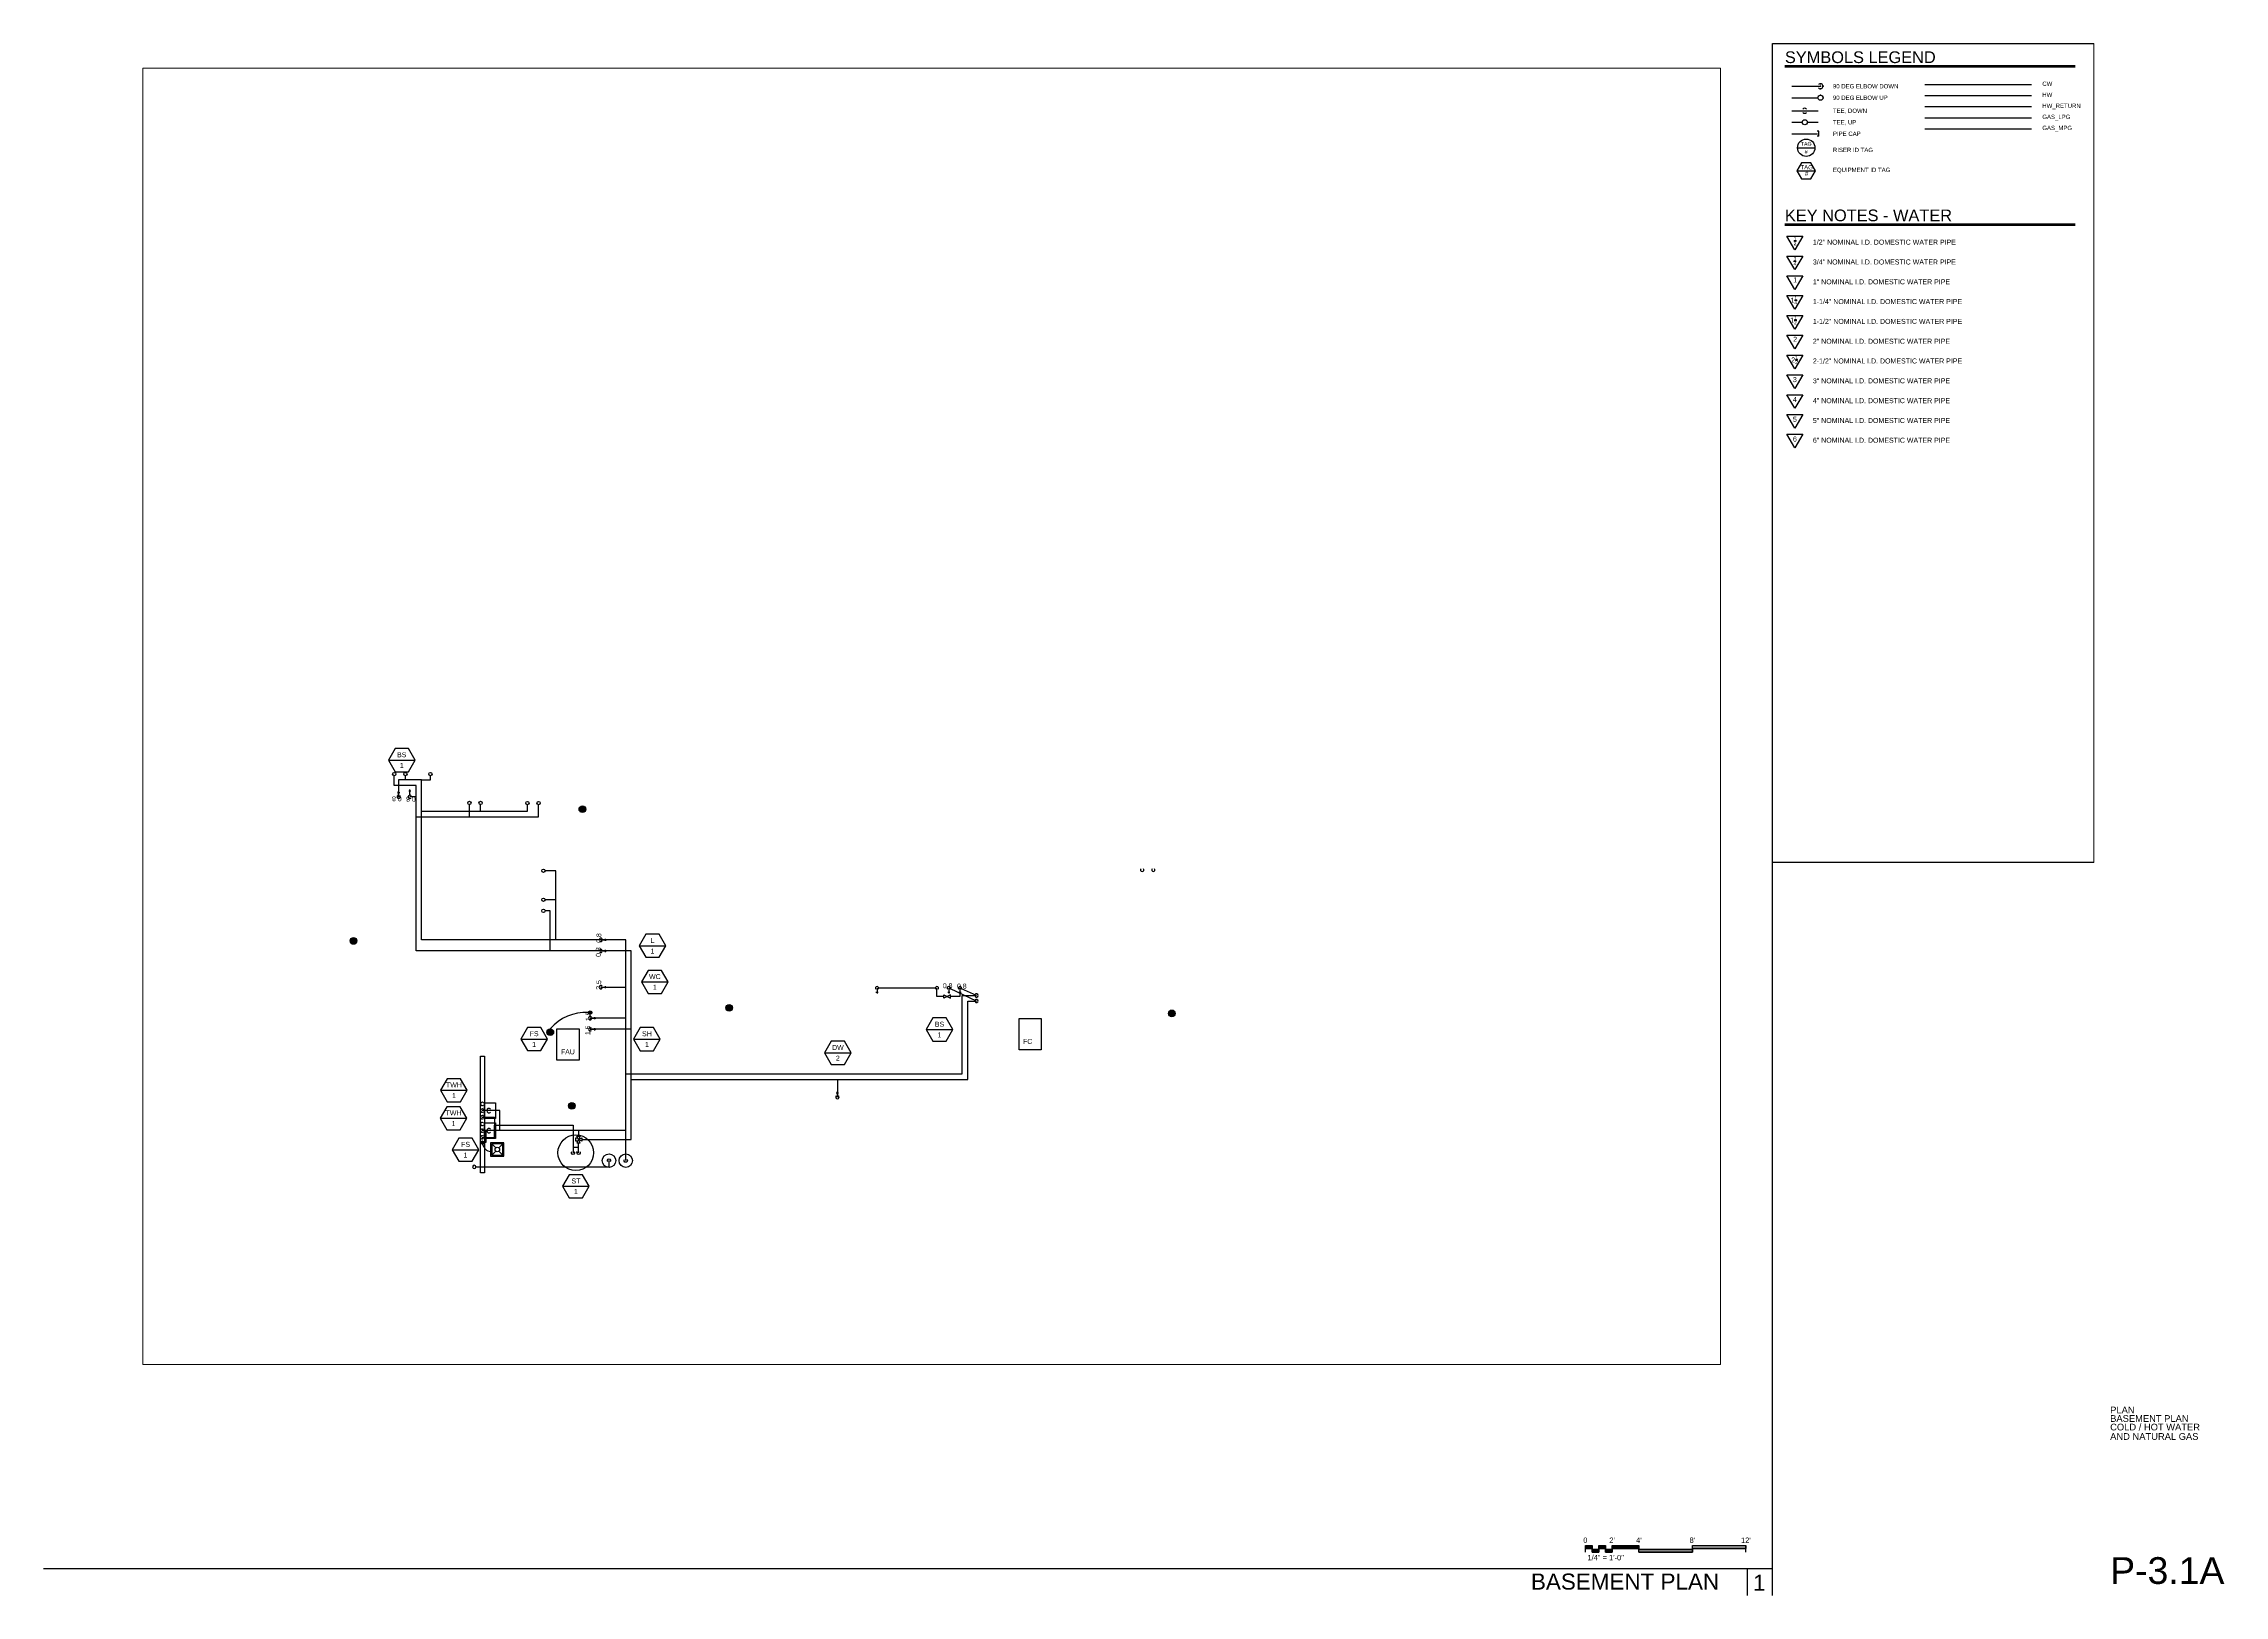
# Paper-space layout 'P-3.1A' of a CAD drawing. Extents: x 0.5 to 41.3, y 0.5 to 29.5.
# The model-space entities are those that its viewports show. They can reach past a viewport. Long polylines and large blocks are cut down to what shows.
import ezdxf
from ezdxf.enums import TextEntityAlignment as Align

# ---------------------------------------------------------------- set-up
doc = ezdxf.new("R2010")
doc.units = 0
doc.header["$LTSCALE"] = 24
doc.header["$MEASUREMENT"] = 0
doc.linetypes.add('Vent', pattern=[0.1875, 0.125, -0.0625])
doc.layers.get('0').update_dxf_attribs({"color": 8})
for name, color, linetype, plot in [('cloud_cw', 190, 'Continuous', False), ('GEC_NO PLOT', 7, 'Continuous', False), ('GEC_VIEWPORT', 7, 'Continuous', False)]:
    doc.layers.add(name, color=color, linetype=linetype, plot=plot)
for name, color, linetype in [('GEC_BORDER', 2, 'Continuous'), ('GEC_DESCRIPTION_TITLE', 3, 'Continuous'), ('GEC_LEGEND', 2, 'Continuous'), ('PLUM-4TEXT', 2, 'Continuous'), ('PLUM-CW', 3, 'Cold_Water_Flow'), ('PLUM-DIM-CW-TEXT', 2, 'Continuous'), ('PLUM-EQUIP', 5, 'Continuous'), ('PLUM-GAS_LP', 151, 'Gas_LP'), ('PLUM-GAS_MP', 151, 'Gas_MP'), ('PLUM-GAS_VENT', 151, 'Vent'), ('PLUM-HW', 2, 'Hot_Water_Flow'), ('PLUM-HW_RETURN', 7, 'Hot_Water_Return_Flow'), ('PLUM-KEYNOTE-CW', 2, 'Cold_Water_Flow'), ('PLUM_SYMBOLS', 3, 'Continuous'), ('PLUM_TEXT', 2, 'Continuous')]:
    doc.layers.add(name, color=color, linetype=linetype)
doc.layers.get('0').freeze()
doc.styles.add('A2', font='arial.ttf', dxfattribs={"height": 4.5})
doc.styles.add('ARC-TEXT', font='arial.ttf', dxfattribs={"width": 0.86, "height": 4.5})
doc.styles.add('ARC-TITLE', font='arial.ttf', dxfattribs={"width": 1.00018})
doc.styles.add('Arial', font='arial.ttf')
doc.styles.add('rpm', font='arial.ttf', dxfattribs={"width": 0.85, "height": 0.09375})
doc.styles.add('shbd-text', font='arial.ttf')
doc.styles.get("Standard").update_dxf_attribs({"font": 'arial.ttf'})
doc.styles.add('TITLE1', font='arial.ttf')
doc.linetypes.add('Cold_Water_Flow', pattern='A,0.875,-0.125,0,-0.125,0.875,-0.125,["CW",Standard,S=0.1,R=0,X=-0.12585,Y=-0.05],-0.1,0.875,[1,GEC_FlowArrow.shx,S=0.0625,R=0,X=0,Y=0],0.5', length=3.6)
doc.linetypes.add('Gas_LP', pattern='A,3.2,-0.25,["G",Standard,S=0.1,R=0,X=-0.12585,Y=-0.05],-0.065', length=3.515)
doc.linetypes.add('Gas_MP', pattern='A,3,-0.25,["MPG",Standard,S=0.1,R=0,X=-0.125,Y=-0.05],-0.2665', length=3.5165)
doc.linetypes.add('Hot_Water_Flow', pattern='A,0.8125,-0.125,0,-0.125,0,-0.125,0.875,-0.125,["HW",Standard,S=0.1,R=0,X=-0.12585,Y=-0.05],-0.1,0.875,[1,GEC_FlowArrow.shx,S=0.0625,R=0,X=0,Y=0],0.5', length=3.6625)
doc.linetypes.add('Hot_Water_Return_Flow', pattern='A,0.75,-0.125,0,-0.125,0,-0.125,0,-0.125,0.875,["HWR",Standard,S=0.1,R=0,X=-0.12585,Y=-0.05],0.875,[1,GEC_FlowArrow.shx,S=0.0625,R=0,X=0,Y=0],0.5', length=3.5)

# ---------------------------------------------------------------- blocks, each defined once
blk = doc.blocks.new('*U146')
at = {"linetype": 'Continuous'}
for points in [[(-1.5, 0), (-1.5, 0.125)], [(-1.5, 0.125), (-1.375, 0.125)], [(-1.5, 0.071), (-1.375, 0.071)], [(-1.375, 0), (-1.375, 0.125)], [(-1.25, 0.054), (-1.375, 0.054)], [(-1.375, 0), (-1.25, 0)], [(-1.25, 0), (-1.25, 0.125)], [(-1.25, 0.125), (-1.125, 0.125)], [(-1.25, 0.071), (-1.125, 0.071)], [(-1.125, 0), (-1.125, 0.125)], [(-1, 0.054), (-1.125, 0.054)], [(-1.125, 0), (-1, 0)], [(-1, 0), (-1, 0.125)], [(-1, 0.125), (-0.5, 0.125)], [(-1, 0.071), (-0.5, 0.071)], [(-0.5, 0), (-0.5, 0.125)], [(0.5, 0.054), (-0.5, 0.054)], [(-0.5, 0), (0.5, 0)], [(0.5, 0), (0.5, 0.125)], [(0.5, 0.125), (1.5, 0.125)], [(0.5, 0.071), (1.5, 0.071)], [(1.5, 0), (1.5, 0.125)]]:
    blk.add_lwpolyline(points, dxfattribs=at)
for points in [[(-1.5, 0.125), (-1.375, 0.125), (-1.375, 0.071), (-1.5, 0.071)], [(-1.375, 0.054), (-1.25, 0.054), (-1.25, 0), (-1.375, 0)], [(-1.25, 0.125), (-1.125, 0.125), (-1.125, 0.071), (-1.25, 0.071)], [(-1.125, 0.054), (-1, 0.054), (-1, 0), (-1.125, 0)], [(-1, 0.125), (-0.5, 0.125), (-0.5, 0.071), (-1, 0.071)], [(-0.5, 0.054), (0.5, 0.054), (0.5, 0), (-0.5, 0)], [(0.5, 0.125), (1.5, 0.125), (1.5, 0.071), (0.5, 0.071)]]:
    blk.add_lwpolyline(points, close=True, dxfattribs=at)
for points in [[(-1.5, 0.125), (-1.375, 0.125), (-1.5, 0.071), (-1.375, 0.071)], [(-1.375, 0.054), (-1.25, 0.054), (-1.375, 0), (-1.25, 0)], [(-1.25, 0.125), (-1.125, 0.125), (-1.25, 0.071), (-1.125, 0.071)], [(-1.125, 0.054), (-1, 0.054), (-1.125, 0), (-1, 0)], [(-1, 0.125), (-0.5, 0.125), (-1, 0.071), (-0.5, 0.071)], [(-0.5, 0.054), (0.5, 0.054), (-0.5, 0), (0.5, 0)], [(0.5, 0.125), (1.5, 0.125), (0.5, 0.071), (1.5, 0.071)]]:
    blk.add_solid(points)
at = {"linetype": 'Continuous', "style": 'A2'}
for s, p in [('0', (-1.5, 0.175)), ("2'", (-1, 0.175)), ("4'", (-0.5, 0.175)), ("8'", (0.5, 0.175)), ("12'", (1.5, 0.175))]:
    blk.add_text(s, height=0.1, dxfattribs=at).set_placement(p, align=Align.CENTER)
blk.add_text(' 1/4" = 1\'-0"', height=0.1, dxfattribs=at).set_placement((-1.5, -0.05), align=Align.TOP_LEFT)
blk = doc.blocks.new('SHEET-NO.')
at = {"color": 2, "linetype": 'Continuous', "style": 'A2'}
for tag, p in [('SHT_NAME_1', (39.131, 3.825)), ('SHT_NAME_2', (39.131, 3.665)), ('SHT_NAME_3', (39.131, 3.505)), ('SHT_NAME_4', (39.131, 3.329)), ('SHT_NAME_5', (39.131, 3.153)), ('ENGINEER', (40.24, 1.894)), ('DRAFTER', (40.24, 1.636))]:
    blk.add_attdef(tag, p, '', height=0.125, dxfattribs=at)
at = {"color": 3, "linetype": 'Continuous', "ltscale": 12, "style": 'shbd-text'}
blk.add_attdef('SHT-NO.', (39.131, 0.636), '', height=0.5, dxfattribs=at)
blk = doc.blocks.new('*U229')
at = {"linetype": 'Continuous'}
blk.add_arc((0, 0), 1.5, 221.8103, 138.1897, dxfattribs=at)
blk = doc.blocks.new('*U228')
at = {"linetype": 'Continuous'}
blk.add_circle((0, 0), 1.5, dxfattribs=at)
blk = doc.blocks.new('*U207')
at = {"linetype": 'Continuous'}
for start, end in [(41.8103, 138.1897), (221.8103, 318.1897)]:
    blk.add_arc((0, 0), 1.5, start, end, dxfattribs=at)
blk = doc.blocks.new('*U208')
at = {"linetype": 'Continuous'}
for p, q in [((0, 0), (5, 0)), ((5.7, 1.5), (4.7, 1.5)), ((5.7, -1.5), (5.7, 1.5)), ((5.7, -1.5), (4.7, -1.5))]:
    blk.add_line(p, q, dxfattribs=at)
blk = doc.blocks.new('8CFM')
blk.add_line((0, 0), (0.404, 0))
blk.add_lwpolyline([(0.101, 0.175), (0, 0), (0.101, -0.175), (0.303, -0.175), (0.404, 0), (0.303, 0.175)], close=True)
at = {"style": 'rpm', "width": 0.85}
for tag, p in [('12', (0.211, 0.03)), ('1200', (0.211, -0.111))]:
    blk.add_attdef(tag, text='', height=0.0938, dxfattribs=at).set_placement(p, align=Align.CENTER)
blk = doc.blocks.new('Tag-Riser')
at = {"color": 0, "linetype": 'ByBlock'}
blk.add_line((-10.4, 0), (10.4, 0), dxfattribs=at)
blk.add_circle((0, 0), 10.4, dxfattribs=at)
at = {"color": 0, "style": 'A2'}
for tag, p in [('TAG', (0, 4.8)), ('#', (0, -4.8))]:
    blk.add_attdef(tag, text='', height=4.5, dxfattribs=at).set_placement(p, align=Align.MIDDLE_CENTER)
blk = doc.blocks.new('WATER NOTE')
at = {"layer": 'PLUM-KEYNOTE-CW', "linetype": 'Continuous'}
blk.add_lwpolyline([(-7.1, 12.2), (7.1, 12.2), (0, 0), (-7.1, 12.2)], dxfattribs=at)
at = {"layer": 'PLUM-KEYNOTE-CW', "insert": (-1, 7.9), "char_height": 4.5, "width": 34.978, "attachment_point": 4, "rotation": 0.0257, "style": 'Arial'}
blk.add_mtext('\\A1;{\\H0.7x;\\S1/2;} ', dxfattribs=at)
blk = doc.blocks.new('*U196')
at = {"layer": 'PLUM-KEYNOTE-CW', "linetype": 'Continuous'}
blk.add_lwpolyline([(-7.1, 12.2), (7.1, 12.2), (0, 0), (-7.1, 12.2)], dxfattribs=at)
at = {"layer": 'PLUM-KEYNOTE-CW', "insert": (-1.1, 7.5), "char_height": 4.5, "width": 34.978, "attachment_point": 4, "rotation": 0.0257, "style": 'Arial'}
blk.add_mtext('\\A1;{\\H0.7x;\\S3/4;} ', dxfattribs=at)
blk = doc.blocks.new('*U191')
at = {"layer": 'PLUM-KEYNOTE-CW', "linetype": 'Continuous'}
blk.add_lwpolyline([(-7.1, 12.2), (7.1, 12.2), (0, 0), (-7.1, 12.2)], dxfattribs=at)
at = {"layer": 'PLUM-KEYNOTE-CW', "insert": (-1.4, 8.6), "char_height": 4.5, "width": 34.978, "attachment_point": 4, "rotation": 0.0257, "style": 'Arial'}
blk.add_mtext('\\A1;1', dxfattribs=at)
blk = doc.blocks.new('*U192')
at = {"layer": 'PLUM-KEYNOTE-CW', "linetype": 'Continuous'}
blk.add_lwpolyline([(-7.1, 12.2), (7.1, 12.2), (0, 0), (-7.1, 12.2)], dxfattribs=at)
at = {"layer": 'PLUM-KEYNOTE-CW', "insert": (-3.9, 8), "char_height": 4.5, "width": 34.978, "attachment_point": 4, "rotation": 0.0257, "style": 'Arial'}
blk.add_mtext('\\A1;1{\\H0.7x;\\S1/4;} ', dxfattribs=at)
blk = doc.blocks.new('*U193')
at = {"layer": 'PLUM-KEYNOTE-CW', "linetype": 'Continuous'}
blk.add_lwpolyline([(-7.1, 12.2), (7.1, 12.2), (0, 0), (-7.1, 12.2)], dxfattribs=at)
at = {"layer": 'PLUM-KEYNOTE-CW', "insert": (-4.2, 7.9), "char_height": 4.5, "width": 34.978, "attachment_point": 4, "rotation": 0.0257, "style": 'Arial'}
blk.add_mtext('\\A1;1{\\H0.7x;\\S1/2;} ', dxfattribs=at)
blk = doc.blocks.new('*U189')
at = {"layer": 'PLUM-KEYNOTE-CW', "linetype": 'Continuous'}
blk.add_lwpolyline([(-7.1, 12.2), (7.1, 12.2), (0, 0), (-7.1, 12.2)], dxfattribs=at)
at = {"layer": 'PLUM-KEYNOTE-CW', "insert": (-1.5, 8.6), "char_height": 4.5, "width": 34.978, "attachment_point": 4, "rotation": 0.0257, "style": 'Arial'}
blk.add_mtext('\\A1;2', dxfattribs=at)
blk = doc.blocks.new('*U190')
at = {"layer": 'PLUM-KEYNOTE-CW', "linetype": 'Continuous'}
blk.add_lwpolyline([(-7.1, 12.2), (7.1, 12.2), (0, 0), (-7.1, 12.2)], dxfattribs=at)
at = {"layer": 'PLUM-KEYNOTE-CW', "insert": (-3.2, 7.9), "char_height": 4.5, "width": 34.978, "attachment_point": 4, "rotation": 0.0257, "style": 'Arial'}
blk.add_mtext('\\A1;2{\\H0.7x;\\S1/2;} ', dxfattribs=at)
blk = doc.blocks.new('*U187')
at = {"layer": 'PLUM-KEYNOTE-CW', "linetype": 'Continuous'}
blk.add_lwpolyline([(-7.1, 12.2), (7.1, 12.2), (0, 0), (-7.1, 12.2)], dxfattribs=at)
at = {"layer": 'PLUM-KEYNOTE-CW', "insert": (-1.7, 7.9), "char_height": 4.5, "width": 34.978, "attachment_point": 4, "rotation": 0.0257, "style": 'Arial'}
blk.add_mtext('\\A1;3', dxfattribs=at)
blk = doc.blocks.new('*U188')
at = {"layer": 'PLUM-KEYNOTE-CW', "linetype": 'Continuous'}
blk.add_lwpolyline([(-7.1, 12.2), (7.1, 12.2), (0, 0), (-7.1, 12.2)], dxfattribs=at)
at = {"layer": 'PLUM-KEYNOTE-CW', "insert": (-1.7, 7.9), "char_height": 4.5, "width": 34.978, "attachment_point": 4, "rotation": 0.0257, "style": 'Arial'}
blk.add_mtext('\\A1;4', dxfattribs=at)
blk = doc.blocks.new('*U183')
at = {"layer": 'PLUM-KEYNOTE-CW', "linetype": 'Continuous'}
blk.add_lwpolyline([(-7.1, 12.2), (7.1, 12.2), (0, 0), (-7.1, 12.2)], dxfattribs=at)
at = {"layer": 'PLUM-KEYNOTE-CW', "insert": (-1.7, 7.9), "char_height": 4.5, "width": 34.978, "attachment_point": 4, "rotation": 0.0257, "style": 'Arial'}
blk.add_mtext('\\A1;5', dxfattribs=at)
blk = doc.blocks.new('*U184')
at = {"layer": 'PLUM-KEYNOTE-CW', "linetype": 'Continuous'}
blk.add_lwpolyline([(-7.1, 12.2), (7.1, 12.2), (0, 0), (-7.1, 12.2)], dxfattribs=at)
at = {"layer": 'PLUM-KEYNOTE-CW', "insert": (-1.7, 7.9), "char_height": 4.5, "width": 34.978, "attachment_point": 4, "rotation": 0.0257, "style": 'Arial'}
blk.add_mtext('\\A1;6', dxfattribs=at)
blk = doc.blocks.new('Tag-Equipment')
at = {"color": 0}
blk.add_line((-12, 0), (12, 0), dxfattribs=at)
blk.add_lwpolyline([(-12, 0), (-6, -10.4), (6, -10.4), (12, 0), (6, 10.4), (-6, 10.4)], close=True, dxfattribs=at)
at = {"color": 0, "style": 'A2'}
for tag, p in [('TAG', (0, 4.8)), ('#', (0, -4.8))]:
    blk.add_attdef(tag, text='', height=4.5, dxfattribs=at).set_placement(p, align=Align.MIDDLE_CENTER)
blk = doc.blocks.new('*U15')
at = {"color": 1, "linetype": 'Continuous'}
for p, q in [((-3, 0), (3, 0)), ((-2.8, 1), (2.8, 1)), ((-2.2, 2), (2.2, 2)), ((-2.8, -1), (2.8, -1)), ((-2.2, -2), (2.2, -2))]:
    blk.add_line(p, q, dxfattribs=at)
at = {"color": 2, "linetype": 'Continuous'}
blk.add_circle((0, 0), 3, dxfattribs=at)
blk = doc.blocks.new('*U18')
at = {"color": 1, "linetype": 'Continuous'}
for p, q in [((-1.4, 1.4), (-5, 5)), ((5, 5), (1.4, 1.4)), ((-1.4, -1.4), (-5, -5)), ((5, -5), (1.4, -1.4))]:
    blk.add_line(p, q, dxfattribs=at)
at = {"color": 2, "linetype": 'Continuous'}
for points in [[(6, 6), (-6, 6), (-6, -6), (6, -6)], [(5, 5), (-5, 5), (-5, -5), (5, -5)]]:
    blk.add_lwpolyline(points, close=True, dxfattribs=at)
at = {"color": 1, "linetype": 'Continuous'}
blk.add_circle((0, 0), 2, dxfattribs=at)
blk = doc.blocks.new('*U68')
at = {"linetype": 'Continuous'}
blk.add_circle((0, 0), 1.5, dxfattribs=at)
blk = doc.blocks.new('*U63')
at = {"linetype": 'Continuous'}
blk.add_arc((0, 0), 1.5, 311.8103, 228.1897, dxfattribs=at)
blk = doc.blocks.new('*U66')
at = {"linetype": 'Continuous'}
for p, q in [((-1, 4), (1, 4)), ((0, 0), (0, 5))]:
    blk.add_line(p, q, dxfattribs=at)
blk = doc.blocks.new('*U73')
at = {"linetype": 'Continuous'}
for start, end in [(41.8103, 138.1897), (221.8103, 318.1897)]:
    blk.add_arc((0, 0), 1.5, start, end, dxfattribs=at)
blk = doc.blocks.new('*U71')
at = {"linetype": 'Continuous'}
for p, q in [((0, 0), (5, 0)), ((4, 1), (4, -1))]:
    blk.add_line(p, q, dxfattribs=at)
blk = doc.blocks.new('*U70')
at = {"linetype": 'Continuous'}
blk.add_arc((0, 0), 1.5, 41.8103, 318.1897, dxfattribs=at)
blk = doc.blocks.new('*U3046')
at = {"linetype": 'Continuous'}
blk.add_arc((0, 0), 1.5, 41.8103, 318.1897, dxfattribs=at)
blk = doc.blocks.new('*U99')
at = {"linetype": 'Continuous'}
blk.add_arc((0, 0), 1.5, 311.8103, 228.1897, dxfattribs=at)
blk = doc.blocks.new('*U77')
at = {"linetype": 'Continuous'}
blk.add_arc((0, 0), 1.5, 131.8103, 48.1897, dxfattribs=at)
blk = doc.blocks.new('*U3016')
at = {"linetype": 'Continuous'}
blk.add_arc((0, 0), 1.5, 41.8103, 318.1897, dxfattribs=at)
blk = doc.blocks.new('*U3018')
at = {"linetype": 'Continuous'}
blk.add_arc((0, 0), 1.5, 221.8103, 138.1897, dxfattribs=at)
blk = doc.blocks.new('*U3012')
at = {"linetype": 'ByBlock'}
for p, q in [((-3, -1.5), (-3, 1.5)), ((-3, 1.5), (3, -1.5)), ((3, 1.5), (-3, -1.5)), ((-1.5, 3), (0, 0)), ((1.5, 3), (-1.5, 3)), ((0, 0), (1.5, 3)), ((3, -1.5), (3, 1.5))]:
    blk.add_line(p, q, dxfattribs=at)
blk.add_lwpolyline([(-1.5, -0.8), (-1.5, -2.4), (1.5, -2.4), (1.5, -0.8)])
blk = doc.blocks.new('PLBG_Trap Primer')
at = {"layer": 'PLUM-CW'}
for radius in [1.5, 1.25, 1, 0.75, 0.5, 0.25]:
    blk.add_circle((0, 0), radius, dxfattribs=at)
blk = doc.blocks.new('*U3033')
at = {"linetype": 'ByBlock'}
for p, q in [((-1.5, 3), (1.5, 3)), ((1.5, 3), (-1.5, -3)), ((1.5, -3), (-1.5, 3)), ((-1.5, -3), (1.5, -3))]:
    blk.add_line(p, q, dxfattribs=at)
blk = doc.blocks.new('*U72')
at = {"linetype": 'Continuous'}
blk.add_circle((0, 0), 1.5, dxfattribs=at)

msp = doc.modelspace()

# ---------------------------------------------------------------- linework, layer by layer
at = {"layer": 'GEC_BORDER'}
msp.add_lwpolyline([(1222.7, -723.4), (1226.2, -723.4), (1226.2, -827.9), (1222.7, -827.9)], close=True, dxfattribs=at)
at = {"layer": 'GEC_LEGEND', "color": 4}
for p, q in [((-922.9, 204.6), (-662.5, 204.6)), ((-922.9, 62.6), (-662.5, 62.6))]:
    msp.add_line(p, q, dxfattribs=at)
at = {"layer": 'GEC_LEGEND', "color": 1}
for p, q in [((-922.9, 203.4), (-662.5, 203.4)), ((-922.9, 61.4), (-662.5, 61.4))]:
    msp.add_line(p, q, dxfattribs=at)
at = {"layer": 'GEC_NO PLOT'}
msp.add_lwpolyline([(-933.9, 224.3), (-645.9, 224.3), (-645.9, -510.3), (-933.9, -510.3)], close=True, dxfattribs=at)
at = {"layer": 'PLUM-CW'}
msp.add_line((-797.4, 187.6), (-701.7, 187.6), dxfattribs=at)
for points in [[(1352.9, -790.1), (1352.9, -618.9), (1169.8, -618.9), (1169.8, -475.4), (1149.2, -475.4), (1149.2, -480.4), (1149.2, -490.7)], [(1155.2, -475.4), (1155.2, -471.7)], [(1169.8, -475.4), (1177.7, -475.4), (1177.7, -471.7)], [(1169.8, -503.6), (1264.7, -503.6), (1264.7, -497.7)], [(1222.7, -503.6), (1222.7, -497.6)], [(1290.2, -618.9), (1290.2, -556.9), (1280.5, -556.9)], [(1290.2, -582.9), (1280.5, -582.9)], [(1330.5, -661.4), (1352.9, -661.4)], [(1630.6, -662.2), (1579.8, -662.2)], [(1638.2, -669.7), (1632.1, -669.7), (1632.1, -662.2)], [(1652.7, -662.2), (1652.7, -669.7), (1644.2, -669.7)], [(1667.4, -668.8), (1654.1, -662.8)], [(1352.9, -739.1), (1654.8, -739.1), (1654.8, -668.8), (1667.4, -668.8)], [(1321, -687.7), (1321, -685.7)], [(1352.9, -689.2), (1321, -689.2)], [(1240.1, -790.4), (1240.1, -772.1), (1224.2, -772.1)], [(1352.9, -817), (1352.9, -790.1), (1224.2, -790.1)], [(1227.4, -790.1), (1227.4, -800.8), (1224.4, -800.8)], [(1310.6, -790.1), (1310.6, -794.9)], [(1218.5, -822.6), (1337.9, -822.6), (1337.9, -817)]]:
    msp.add_lwpolyline(points, dxfattribs=at)
for centre, radius, start, end in [((1316.8, -725.4), 41.3, 86.3499, 139.8448), ((1233, -800.1), 8.83, 194.652, 261.5968)]:
    msp.add_arc(centre, radius, start, end, dxfattribs=at)
at = {"layer": 'PLUM-EQUIP'}
for points in [[(1291.2, -698.9), (1311.2, -698.9), (1311.2, -726.9), (1291.2, -726.9)], [(1705.7, -689.6), (1725.7, -689.6), (1725.7, -717.6), (1705.7, -717.6)], [(1236.2, -765.1), (1236.2, -779.1), (1226.2, -779.1), (1226.2, -765.1)], [(1236.2, -783.1), (1236.2, -797.1), (1226.2, -797.1), (1226.2, -783.1)]]:
    msp.add_lwpolyline(points, close=True, dxfattribs=at)
for centre, radius in [((1308.1, -809.9), 16), ((1337.9, -817), 6), ((1352.9, -817), 6)]:
    msp.add_circle(centre, radius, dxfattribs=at)
at = {"layer": 'PLUM-GAS_LP'}
msp.add_line((-797.4, 157.9), (-701.7, 157.9), dxfattribs=at)
at = {"layer": 'PLUM-GAS_MP'}
msp.add_line((-797.4, 148), (-701.7, 148), dxfattribs=at)
at = {"layer": 'PLUM-HW'}
msp.add_line((-797.4, 177.7), (-701.7, 177.7), dxfattribs=at)
for points in [[(1313.6, -797.9), (1357.9, -797.9), (1357.9, -797.9), (1357.9, -628.9), (1164.8, -628.9), (1164.8, -480.4), (1145.2, -480.4), (1145.2, -471.7)], [(1164.8, -490.7), (1159.2, -490.7)], [(1164.8, -508.6), (1274.7, -508.6), (1274.7, -497.7)], [(1212.7, -508.6), (1212.7, -497.6)], [(1285.2, -628.9), (1285.2, -592.9), (1280.5, -592.9)], [(1667.4, -673.8), (1644.1, -662.8)], [(1357.9, -744.1), (1659.8, -744.1), (1659.8, -673.8), (1667.4, -673.8)], [(1357.9, -699.2), (1321, -699.2)], [(1542.8, -744.1), (1542.8, -760.1)], [(1224.2, -778.1), (1235.1, -778.1), (1235.1, -785.1)], [(1224.2, -796.1), (1235.1, -796.1), (1235.1, -785.1), (1305.6, -785.1), (1305.6, -809.9)], [(1310.6, -809.9), (1310.6, -800.9)], [(1305.6, -804.8), (1310.6, -804.8)]]:
    msp.add_lwpolyline(points, dxfattribs=at)
at = {"layer": 'PLUM-HW_RETURN'}
msp.add_line((-797.4, 167.8), (-701.7, 167.8), dxfattribs=at)
at = {"layer": 'PLUM_SYMBOLS'}
for p, q in [((-916.7, 186.1), (-891, 186.1)), ((-916.7, 175.8), (-893.2, 175.8)), ((-916.7, 164.1), (-893.2, 164.1)), ((-916.7, 153.8), (-907.6, 153.8)), ((-916.7, 143.5), (-893.6, 143.5)), ((-902.9, 153.8), (-893.2, 153.8))]:
    msp.add_line(p, q, dxfattribs=at)
for p in [(-891, 188.3), (-891, 186.1), (-891, 183.8), (-891, 178), (-888.7, 186.1), (-888.7, 175.8)]:
    msp.add_point(p, dxfattribs=at)

# ---------------------------------------------------------------- block references
at = {"layer": 'PLUM-4TEXT'}
for p, values in [((1152, -457.7), {'TAG': 'BS', '#': '1'}), ((1376.9, -624.2), {'TAG': 'L', '#': '1'}), ((1379, -656.7), {'TAG': 'WC', '#': '1'}), ((1270.7, -707.9), {'TAG': 'FS', '#': '1'}), ((1371.9, -708), {'TAG': 'SH', '#': '1'}), ((1634.4, -699.4), {'TAG': 'BS', '#': '1'}), ((1543.2, -720.3), {'TAG': 'DW', '#': '2'}), ((1209.2, -807.2), {'TAG': 'FS', '#': '1'})]:
    msp.add_blockref('Tag-Equipment', p, dxfattribs=at).add_auto_attribs(values)
for name, p in [('*U15', (1314, -501.7)), ('*U15', (1108.7, -619.9)), ('*U15', (1445.7, -679.9)), ('*U15', (1842.7, -684.9)), ('*U15', (1285.2, -701.7)), ('*U15', (1304.6, -767.9)), ('*U18', (1237.7, -807))]:
    msp.add_blockref(name, p, dxfattribs=at)
at = {"layer": 'PLUM-CW'}
for name, p, rotation in [('*U72', (1155.2, -470.2), 270), ('*U71', (1149.2, -490.7), 89.99999999999999), ('*U3046', (1149.2, -490.7), 89.99999999999999), ('*U72', (1222.7, -496.1), 270), ('*U72', (1264.7, -496.2), 89.99999999999999), ('*U68', (1279, -556.9), 90.00000000000001), ('*U70', (1816.2, -556.2), 89.99999999999999), ('*U63', (1330.5, -661.4), 90.00000000000001), ('*U66', (1330.5, -661.4), 270), ('*U70', (1578.3, -662.2), 270), ('*U71', (1578.3, -662.2), 270), ('*U70', (1632.1, -662.2), 270), ('*U70', (1652.7, -662.2), 270), ('*U71', (1652.7, -662.2), 270), ('*U99', (1667.4, -668.8), 270)]:
    msp.add_blockref(name, p, dxfattribs=dict(at, rotation=rotation))
for name, p in [('*U68', (1177.7, -470.2)), ('*U72', (1279, -582.9)), ('*U73', (1330.5, -618.9)), ('*U71', (1330.5, -618.9)), ('PLBG_Trap Primer', (1321, -684.2)), ('*U70', (1321, -689.2)), ('*U71', (1321, -689.2)), ('PLBG_Trap Primer', (1224.4, -800.8))]:
    msp.add_blockref(name, p, dxfattribs=at)
at = {"layer": 'PLUM-CW', "xscale": -1}
for name, p, rotation in [('*U3033', (1641.2, -669.7), 270), ('*U3012', (1310.6, -797.9), 270), ('*U68', (1217, -822.6), 90), ('*U3016', (1337.9, -817), 90), ('*U3018', (1352.9, -817), 90)]:
    msp.add_blockref(name, p, dxfattribs=dict(at, rotation=rotation))
at = {"layer": 'PLUM-CW', "linetype": 'Continuous', "rotation": 270}
for p in [(1224.2, -772.1), (1224.2, -790.1)]:
    msp.add_blockref('*U77', p, dxfattribs=at)
at = {"layer": 'PLUM-DIM-CW-TEXT'}
for p, values in [((1198.8, -753.9), {'TAG': 'TWH', '#': '1'}), ((1198.4, -779), {'TAG': 'TWH', '#': '1'}), ((1308.2, -840), {'TAG': 'ST', '#': '1'})]:
    msp.add_blockref('Tag-Equipment', p, dxfattribs=at).add_auto_attribs(values)
at = {"layer": 'PLUM-GAS_LP', "linetype": 'Continuous', "rotation": 270}
for p in [(1224.2, -766.1), (1224.2, -784.1)]:
    msp.add_blockref('*U77', p, dxfattribs=at)
at = {"layer": 'PLUM-GAS_VENT', "linetype": 'Continuous', "xscale": 1.333333333333332, "yscale": 1.333333333333332, "zscale": 1.333333333333332, "rotation": 270}
for p in [(1230.2, -772.1), (1230.2, -790.1)]:
    msp.add_blockref('*U77', p, dxfattribs=at)
at = {"layer": 'PLUM-HW'}
for name, p, rotation in [('*U72', (1145.2, -470.2), 270), ('*U99', (1159.2, -490.7), 89.99999999999999), ('*U71', (1159.2, -489.2), 89.99999999999999), ('*U72', (1212.7, -496.1), 270), ('*U72', (1274.7, -496.2), 89.99999999999999), ('*U70', (1826.2, -556.2), 89.99999999999999), ('*U70', (1642.7, -662.2), 270), ('*U71', (1642.7, -662.2), 270), ('*U99', (1667.4, -673.8), 270), ('*U70', (1542.8, -760.1), 89.99999999999999), ('*U71', (1542.8, -760.1), 89.99999999999999)]:
    msp.add_blockref(name, p, dxfattribs=dict(at, rotation=rotation))
for name, p in [('*U72', (1279, -592.9)), ('*U73', (1330.5, -628.9)), ('*U71', (1330.5, -628.9)), ('*U70', (1321, -699.2)), ('*U71', (1321, -699.2))]:
    msp.add_blockref(name, p, dxfattribs=at)
at = {"layer": 'PLUM-HW', "linetype": 'Continuous', "rotation": 270}
for p in [(1224.2, -778.1), (1224.2, -796.1)]:
    msp.add_blockref('*U77', p, dxfattribs=at)
at = {"layer": 'PLUM-HW', "linetype": 'Continuous', "xscale": -1, "rotation": 90}
for p in [(1305.6, -809.9), (1310.6, -809.9)]:
    msp.add_blockref('*U3018', p, dxfattribs=at)
at = {"layer": 'PLUM-KEYNOTE-CW'}
for name, p in [('WATER NOTE', (-914, 39.4)), ('*U196', (-914, 21.6)), ('*U191', (-914, 3.8)), ('*U192', (-914, -13.9)), ('*U193', (-914, -31.7)), ('*U189', (-914, -49.5)), ('*U190', (-914, -67.3)), ('*U187', (-914, -85)), ('*U188', (-914, -102.8)), ('*U183', (-914, -120.6)), ('*U184', (-914, -138.3))]:
    msp.add_blockref(name, p, dxfattribs=at)
at = {"layer": 'PLUM_SYMBOLS', "xscale": 1.499999798785716, "yscale": 1.499999798785716, "zscale": 1.499999798785716}
for name, p in [('*U228', (-891, 175.8)), ('*U229', (-891, 186.1)), ('*U207', (-905.2, 164.1)), ('*U228', (-905.1, 153.8)), ('*U208', (-901.1, 143.5))]:
    msp.add_blockref(name, p, dxfattribs=at)
at = {"layer": 'PLUM_TEXT', "xscale": 0.7499998376785799, "yscale": 0.7499998376785799, "zscale": 0.7499998376785799}
msp.add_blockref('Tag-Riser', (-903.8, 130.9), dxfattribs=at).add_auto_attribs({'TAG': 'TAG', '#': '#'})
at = {"layer": 'PLUM_TEXT', "linetype": 'ByBlock'}
ref = msp.add_blockref('8CFM', (-912.1, 110.3), dxfattribs=dict(at, xscale=41.142852, yscale=41.142852, zscale=41.142852))
ref.add_attrib('1200', '#', dxfattribs={"layer": '0', "height": 3.86, "style": 'Arial'}).set_placement((-903.4, 105.7), align=Align.CENTER)
ref.add_attrib('12', 'TAG', dxfattribs={"layer": '0', "height": 3.86, "style": 'Arial'}).set_placement((-903.4, 111.5), align=Align.CENTER)

# ---------------------------------------------------------------- texts
at = {"layer": 'cloud_cw', "color": 3, "char_height": 4.5, "attachment_point": 1, "style": 'ARC-TEXT'}
for s, insert, rotation in [('0.8', (1151.9, -494.6), 180), ('0.8', (1326.5, -621.6), 90), ('2.5', (1326.4, -663.7), 90), ('1.5', (1317, -691.8), 90)]:
    msp.add_mtext_dynamic_manual_height_columns(s, width=10.509, gutter_width=22.5, heights=[0], dxfattribs=dict(at, insert=insert, rotation=rotation))
at = {"layer": 'cloud_cw', "color": 2, "char_height": 4.5, "attachment_point": 1, "style": 'ARC-TEXT'}
for s, insert, rotation in [('0.8', (1164.5, -495), 180), ('0.8', (1326.1, -634.2), 90), ('1.5', (1316.6, -704.4), 90)]:
    msp.add_mtext_dynamic_manual_height_columns(s, width=10.509, gutter_width=22.5, heights=[0], dxfattribs=dict(at, insert=insert, rotation=rotation))
at = {"layer": 'cloud_cw', "color": 2, "insert": (1637.4, -657.8), "char_height": 4.5, "attachment_point": 1, "style": 'ARC-TEXT'}
msp.add_mtext_dynamic_manual_height_columns('0.8', width=10.509, gutter_width=22.5, heights=[0], dxfattribs=at)
at = {"layer": 'cloud_cw', "color": 3, "insert": (1650.1, -658.2), "char_height": 4.5, "attachment_point": 1, "style": 'ARC-TEXT'}
msp.add_mtext_dynamic_manual_height_columns('0.8', width=10.509, gutter_width=22.5, heights=[0], dxfattribs=at)
at = {"layer": 'GEC_LEGEND', "color": 3, "style": 'ARC-TITLE'}
for s, p in [('SYMBOLS LEGEND', (-922.9, 206.9)), ('KEY NOTES - WATER', (-922.9, 65))]:
    msp.add_text(s, height=10.5, dxfattribs=at).set_placement(p)
at = {"layer": 'GEC_LEGEND', "char_height": 4.5, "width": 239.582, "attachment_point": 1, "style": 'Arial'}
for s, insert in [('{\\W1;1/2" NOMINAL I.D. DOMESTIC WATER PIPE}', (-897.8, 48.5)), ('{\\W1;3/4" NOMINAL I.D. DOMESTIC WATER PIPE}', (-897.8, 30.7)), ('{\\W1;1" NOMINAL I.D. DOMESTIC WATER PIPE}', (-897.8, 12.9)), ('{\\W1;1-1/4" NOMINAL I.D. DOMESTIC WATER PIPE}', (-897.8, -4.8)), ('{\\W1;1-1/2" NOMINAL I.D. DOMESTIC WATER PIPE}', (-897.8, -22.6)), ('{\\W1;2" NOMINAL I.D. DOMESTIC WATER PIPE}', (-897.8, -40.4)), ('2-1/2" NOMINAL I.D. DOMESTIC WATER PIPE', (-897.8, -58.1)), ('3" NOMINAL I.D. DOMESTIC WATER PIPE', (-897.8, -75.9)), ('4" NOMINAL I.D. DOMESTIC WATER PIPE', (-897.8, -93.7)), ('5" NOMINAL I.D. DOMESTIC WATER PIPE', (-897.8, -111.5)), ('6" NOMINAL I.D. DOMESTIC WATER PIPE', (-897.8, -129.2))]:
    msp.add_mtext(s, dxfattribs=dict(at, insert=insert))
at = {"layer": 'PLUM-4TEXT', "char_height": 4.5, "attachment_point": 1, "style": 'ARC-TEXT'}
for s, insert in [('FAU', (1294.8, -717.1)), ('FC', (1709.3, -707.8))]:
    msp.add_mtext_dynamic_manual_height_columns(s, width=6.129, gutter_width=22.5, heights=[0], dxfattribs=dict(at, insert=insert))
at = {"layer": 'PLUM_TEXT', "style": 'Arial'}
for s, height, p in [('90 DEG ELBOW DOWN', 3.857, (-879.8, 186.1)), ('90 DEG ELBOW UP', 3.857, (-879.8, 175.8)), ('TEE, DOWN', 3.86, (-879.8, 164.1)), ('TEE, UP', 3.86, (-879.8, 153.8)), ('PIPE CAP', 3.86, (-879.8, 143.5))]:
    msp.add_text(s, height=height, dxfattribs=at).set_placement(p, align=Align.MIDDLE_LEFT)
for s, p in [('CW', (-692, 186.4)), ('HW', (-692, 176.5)), ('GAS_LPG', (-692, 156.7)), ('HW_RETURN', (-692, 166.6)), ('GAS_MPG', (-692, 146.8))]:
    msp.add_text(s, height=3.86, dxfattribs=at).set_placement(p)
at = {"layer": 'PLUM_TEXT', "char_height": 3.857, "width": 86.32, "attachment_point": 1, "style": 'Arial'}
for s, insert in [('RISER ID TAG', (-879.8, 130.9)), ('EQUIPMENT ID TAG', (-879.8, 113))]:
    msp.add_mtext(s, dxfattribs=dict(at, insert=insert))

psp = doc.layouts.new('P-3.1A')

# ---------------------------------------------------------------- linework, layer by layer
at = {"layer": 'GEC_BORDER', "color": 5}
for p, q in [((0.5, 1.003), (32.812, 1.003)), ((32.336, 1.003), (32.336, 0.5)), ((32.336, 1.003), (32.336, 0.5))]:
    psp.add_line(p, q, dxfattribs=at)
psp.add_lwpolyline([(32.812, 0.5), (32.812, 29.5)], dxfattribs=at)

# ---------------------------------------------------------------- block references
at = {"layer": 'GEC_BORDER'}
psp.add_blockref('*U146', (30.812, 1.306), dxfattribs=at)
at = {"layer": 'GEC_DESCRIPTION_TITLE'}
ref = psp.add_blockref('SHEET-NO.', (-0.01, 0.078), dxfattribs=at)
ref.add_attrib('SHT-NO.', 'P-3.1A', (39.12, 0.714), dxfattribs={"layer": '0', "color": 3, "linetype": 'Continuous', "ltscale": 12, "height": 0.5, "style": 'shbd-text'})
ref.add_attrib('SHT_NAME_1', 'PLAN', (39.12, 3.903), dxfattribs={"layer": '0', "color": 2, "linetype": 'Continuous', "height": 0.125, "style": 'A2'})
ref.add_attrib('SHT_NAME_2', 'BASEMENT PLAN', (39.12, 3.743), dxfattribs={"layer": '0', "color": 2, "linetype": 'Continuous', "height": 0.125, "style": 'A2'})
ref.add_attrib('SHT_NAME_3', 'COLD / HOT WATER', (39.12, 3.583), dxfattribs={"layer": '0', "color": 2, "linetype": 'Continuous', "height": 0.125, "style": 'A2'})
ref.add_attrib('SHT_NAME_4', 'AND NATURAL GAS', (39.12, 3.407), dxfattribs={"layer": '0', "color": 2, "linetype": 'Continuous', "height": 0.125, "style": 'A2'})

# ---------------------------------------------------------------- texts
at = {"layer": 'GEC_BORDER', "style": 'TITLE1'}
psp.add_text('1', height=0.3, dxfattribs=at).set_placement((32.562, 0.737), align=Align.MIDDLE_CENTER)
at = {"layer": 'GEC_BORDER', "insert": (31.812, 0.908), "char_height": 0.3, "width": 8.88615, "attachment_point": 3, "style": 'TITLE1'}
psp.add_mtext('BASEMENT PLAN', dxfattribs=at)

# ---------------------------------------------------------------- viewports
at = {"layer": 'GEC_VIEWPORT'}
psp.add_viewport(center=(35.812, 21.847), size=(6, 15.3058), view_center_point=(-789.905, -143.011), view_height=734.6769, dxfattribs=at)
at = {"layer": 'GEC_VIEWPORT', "view_target_point": (1627.284, -479.487)}
psp.add_viewport(center=(17.095, 16.929), size=(29.486, 24.2284), view_center_point=(0, 61.103), view_height=1162.96312, status=3, dxfattribs=at)

doc.saveas('drawing.dxf')
